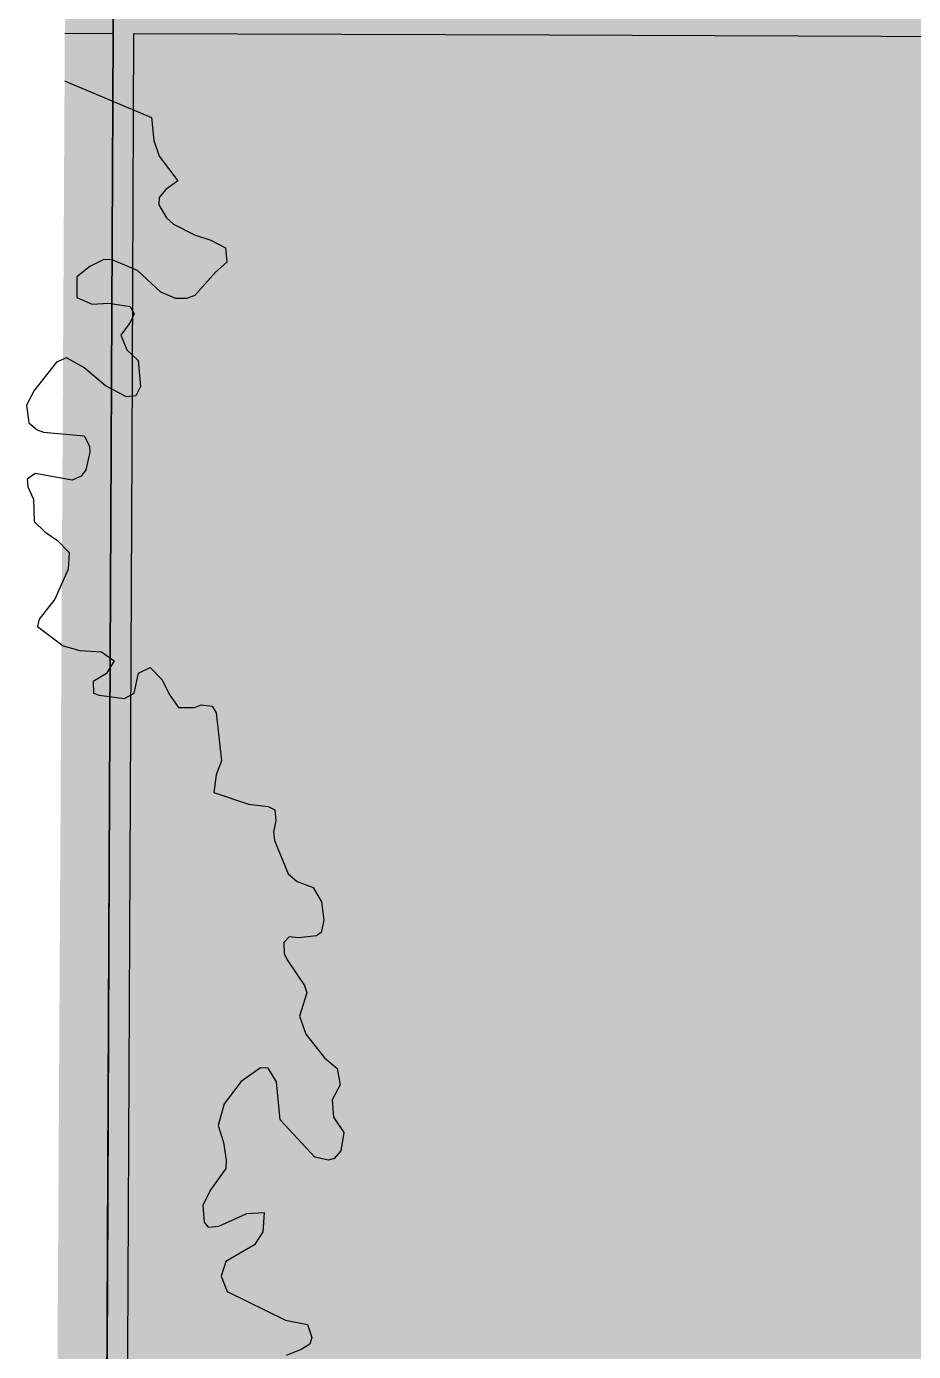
# Model space of a CAD drawing. Extents: x 560272 to 568164, y 6204780 to 6214217.
# Drawn here: x 565234.37 to 565262.91, y 6209871.86 to 6209914.48 of the extents above; entities that cross this region are included whole.
import ezdxf

# ---------------------------------------------------------------- set-up
doc = ezdxf.new("R2010")
doc.units = 0
doc.header["$LTSCALE"] = 5
for name, color, linetype in [('AS-TOWN-H', 254, 'Continuous'), ('Quarters', 8, 'Continuous'), ('T-WATER', 160, 'Continuous'), ('Townships', 57, 'Continuous')]:
    doc.layers.add(name, color=color, linetype=linetype)
doc.layers.add('ROUTE-MAP-BACKGROUND-H', color=7, linetype='Continuous', true_color=0xf0ebff)

msp = doc.modelspace()

# ---------------------------------------------------------------- hatches: boundary and pattern name
at = {"layer": 'AS-TOWN-H'}
h = msp.add_hatch(color=256, dxfattribs=at)
h.dxf.hatch_style = 1
h.paths.add_polyline_path([(565886.544, 6210020.352), (565236.202, 6210021.981), (565234.412, 6209697.744), (565886.527, 6209697.561)])
at = {"layer": 'ROUTE-MAP-BACKGROUND-H'}
h = msp.add_hatch(color=256, dxfattribs=at)
h.dxf.hatch_style = 1
h.paths.add_polyline_path([(565237.99, 6210345.866), (566535.85, 6210345.729), (566539.103, 6209697.377), (565234.412, 6209697.744)])

# ---------------------------------------------------------------- linework, layer by layer
at = {"layer": 'Quarters', "flags": 128}
msp.add_lwpolyline([(565235.608, 6209914.27), (565237.16, 6209914.262), (565237.099, 6209900.881), (565237.038, 6209887.501), (565236.977, 6209874.121), (565236.916, 6209860.74), (565235.312, 6209860.749)], dxfattribs=at)
msp.add_lwpolyline([(565250.951, 6209860.691), (565237.585, 6209860.738), (565237.646, 6209874.118), (565237.707, 6209887.499), (565237.768, 6209900.879), (565237.829, 6209914.259), (565251.191, 6209914.213), (565264.552, 6209914.166), (565277.913, 6209914.119), (565291.275, 6209914.072), (565291.218, 6209900.692), (565291.162, 6209887.311), (565291.106, 6209873.931), (565291.05, 6209860.55), (565277.684, 6209860.597), (565264.317, 6209860.644)], close=True, dxfattribs=at)
at = {"layer": 'T-WATER', "flags": 128}
msp.add_lwpolyline([(565235.599, 6209912.736), (565238.399, 6209911.558), (565238.473, 6209910.819), (565238.637, 6209910.309), (565239.244, 6209909.521), (565238.857, 6209909.235), (565238.639, 6209908.983), (565238.629, 6209908.75), (565238.873, 6209908.325), (565239.098, 6209908.128), (565239.773, 6209907.779), (565240.306, 6209907.613), (565240.772, 6209907.362), (565240.813, 6209906.904), (565240.454, 6209906.586), (565239.789, 6209905.835), (565239.521, 6209905.736), (565239.182, 6209905.737), (565238.69, 6209905.935), (565237.942, 6209906.632), (565237.127, 6209906.98), (565236.866, 6209906.985), (565236.416, 6209906.76), (565235.995, 6209906.426), (565235.993, 6209905.762), (565236.483, 6209905.556), (565237.027, 6209905.587), (565237.71, 6209905.474), (565237.832, 6209905.236), (565237.713, 6209904.958), (565237.409, 6209904.559), (565237.606, 6209904.085), (565237.967, 6209903.736), (565238.043, 6209902.904), (565237.891, 6209902.6), (565237.59, 6209902.572), (565236.917, 6209902.929), (565236.213, 6209903.509), (565235.659, 6209903.825), (565235.334, 6209903.689), (565234.619, 6209902.774), (565234.374, 6209902.297), (565234.453, 6209901.729), (565234.715, 6209901.509), (565234.92, 6209901.429), (565236.228, 6209901.313), (565236.4, 6209900.984), (565236.415, 6209900.787), (565236.287, 6209900.22), (565236.129, 6209900.019), (565235.838, 6209899.886), (565234.65, 6209900.099), (565234.397, 6209899.92), (565234.414, 6209899.68), (565234.604, 6209899.283), (565234.617, 6209898.555), (565234.959, 6209898.225), (565235.375, 6209897.952), (565235.748, 6209897.567), (565235.71, 6209897.026), (565235.289, 6209896.062), (565234.782, 6209895.415), (565234.726, 6209895.181), (565235.549, 6209894.562), (565236.085, 6209894.409), (565236.781, 6209894.369), (565237.197, 6209894.076), (565236.949, 6209893.669), (565236.514, 6209893.417), (565236.527, 6209893.036), (565236.708, 6209892.967), (565237.524, 6209892.867), (565237.839, 6209893.039), (565237.981, 6209893.685), (565238.357, 6209893.86), (565238.733, 6209893.461), (565238.959, 6209893.009), (565239.263, 6209892.579), (565239.778, 6209892.578), (565239.994, 6209892.66), (565240.344, 6209892.614), (565240.472, 6209892.399), (565240.643, 6209890.865), (565240.476, 6209890.411), (565240.397, 6209889.844), (565241.514, 6209889.463), (565242.145, 6209889.393), (565242.362, 6209889.288), (565242.394, 6209888.93), (565242.322, 6209888.575), (565242.346, 6209888.3), (565242.789, 6209887.222), (565243.081, 6209886.978), (565243.596, 6209886.784), (565243.863, 6209886.324), (565243.935, 6209885.731), (565243.85, 6209885.34), (565243.703, 6209885.23), (565243.127, 6209885.162), (565242.824, 6209885.2), (565242.653, 6209885.017), (565242.663, 6209884.664), (565242.757, 6209884.454), (565243.316, 6209883.634), (565243.389, 6209883.397), (565243.159, 6209882.644), (565243.356, 6209882.069), (565243.962, 6209881.305), (565244.37, 6209880.961), (565244.462, 6209880.434), (565244.207, 6209879.956), (565244.245, 6209879.394), (565244.578, 6209878.9), (565244.482, 6209878.309), (565244.275, 6209878.065), (565244.088, 6209878.017), (565243.645, 6209878.113), (565242.537, 6209879.315), (565242.413, 6209880.535), (565242.148, 6209880.973), (565241.904, 6209880.978), (565241.278, 6209880.539), (565240.733, 6209879.824), (565240.544, 6209879.133), (565240.713, 6209878.576), (565240.799, 6209878.014), (565240.785, 6209877.741), (565240.305, 6209877.067), (565240.045, 6209876.567), (565240.094, 6209876.02), (565240.221, 6209875.86), (565240.561, 6209875.892), (565241.465, 6209876.296), (565242.014, 6209876.334), (565241.972, 6209875.712), (565241.707, 6209875.284), (565240.79, 6209874.752), (565240.634, 6209874.276), (565240.834, 6209873.789), (565242.707, 6209872.863), (565243.416, 6209872.725), (565243.548, 6209872.307), (565243.493, 6209872.097), (565243.21, 6209871.918), (565242.726, 6209871.731)], dxfattribs=at)
at = {"layer": 'Townships', "flags": 128}
for points in [[(565236.202, 6210021.981), (565237.652, 6210021.973), (565237.53, 6209995.213), (565237.408, 6209968.452), (565237.285, 6209941.691), (565237.165, 6209915.265), (565237.16, 6209914.262), (565237.038, 6209887.501), (565236.916, 6209860.74), (565236.793, 6209833.979), (565236.672, 6209807.553), (565236.668, 6209806.55), (565236.546, 6209779.789), (565236.423, 6209753.028), (565236.301, 6209726.268), (565236.18, 6209699.508), (565236.177, 6209698.839), (565234.418, 6209698.849)], [(565399.78, 6209698.259), (565398.777, 6209698.263), (565372.011, 6209698.357), (565345.579, 6209698.451), (565344.576, 6209698.455), (565317.806, 6209698.549), (565291.376, 6209698.643), (565290.373, 6209698.647), (565263.611, 6209698.741), (565236.846, 6209698.836), (565236.177, 6209698.839), (565236.18, 6209699.508), (565236.301, 6209726.268), (565236.423, 6209753.028), (565236.546, 6209779.789), (565236.668, 6209806.55), (565236.672, 6209807.553), (565236.793, 6209833.979), (565236.916, 6209860.74), (565237.038, 6209887.501), (565237.16, 6209914.262), (565237.165, 6209915.265)]]:
    msp.add_lwpolyline(points, dxfattribs=at)

doc.saveas('drawing.dxf')
